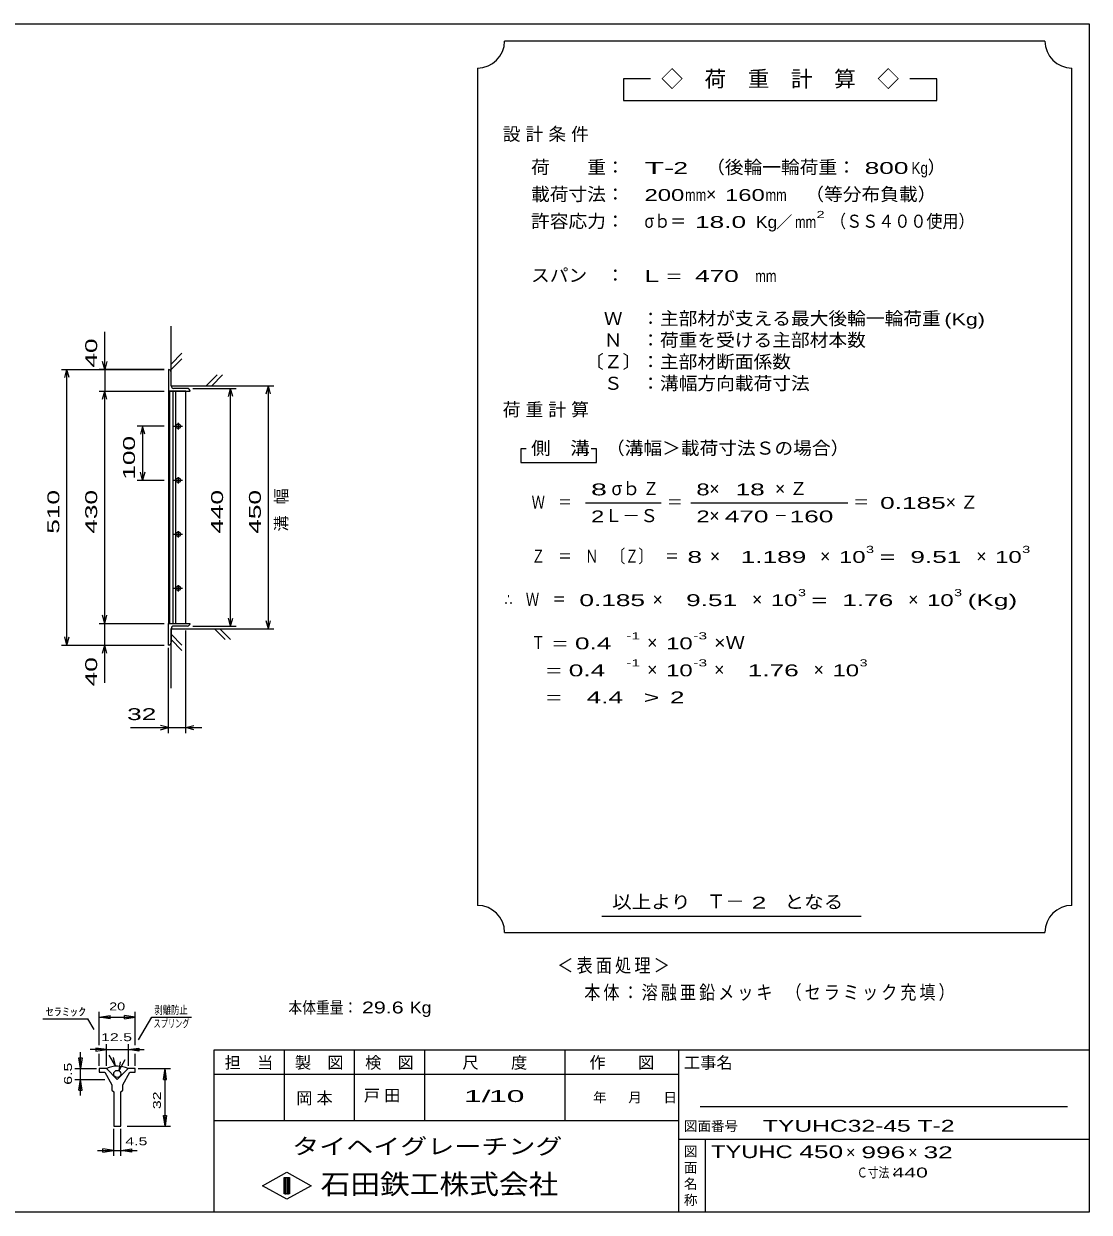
# Model space of a CAD drawing. Units: millimetres, scale not verified. Extents: x -1820 to 1724, y -1285 to 1059.
# Drawn here: x -248 to 1724, y -1141 to 1059 of the extents above; entities that cross this region are included whole.
import ezdxf
from ezdxf.enums import TextEntityAlignment as Align

# ---------------------------------------------------------------- set-up
doc = ezdxf.new("R2010")
doc.units = ezdxf.units.MM
doc.header["$LTSCALE"] = 10
for name, color, linetype, lineweight in [('0_2', 150, 'Continuous', 25), ('16', 3, 'Continuous', 25), ('22', 2, 'Continuous', 25), ('32', 4, 'Continuous', 25)]:
    doc.layers.add(name, color=color, linetype=linetype, lineweight=lineweight)
doc.styles.add('ベクトル', font='')
doc.styles.get('ベクトル').set_extended_font_data('ベクトル')

msp = doc.modelspace()

# ---------------------------------------------------------------- linework, layer by layer
at = {"layer": '0_2'}
for p, q in [((-1736, 1059), (1724, 1059)), ((1724, 1059), (1724, -1141)), ((1724, -841), (104, -841)), ((104, -841), (104, -1141)), ((234, -841), (234, -971)), ((364, -971), (364, -841)), ((494, -841), (494, -971)), ((754, -971), (754, -841)), ((964, -841), (964, -1141)), ((964, -886), (104, -886)), ((1684, -946), (1004, -946)), ((104, -971), (964, -971)), ((964, -1006), (1724, -1006)), ((1014, -1141), (1014, -1006)), ((194, -1092), (239, -1067)), ((234, -1077), (244, -1077)), ((234, -1107), (234, -1077)), ((234, -1077), (236, -1077)), ((236, -1077), (236, -1107)), ((238, -1107), (238, -1077)), ((238, -1077), (240, -1077)), ((239, -1067), (284, -1092)), ((240, -1077), (240, -1107)), ((242, -1107), (242, -1077)), ((242, -1077), (244, -1077)), ((244, -1077), (244, -1107)), ((244, -1077), (244, -1107)), ((239, -1117), (194, -1092)), ((284, -1092), (239, -1117)), ((244, -1107), (234, -1107)), ((236, -1107), (238, -1107)), ((240, -1107), (242, -1107)), ((1724, -1141), (-1736, -1141))]:
    msp.add_line(p, q, dxfattribs=at)
at = {"layer": '16'}
for p, q in [((20, 419), (20, 379)), ((25, 389), (25, 414)), ((20, 379), (60, 379)), ((20, 379), (20, -51)), ((52, 379), (20, 379)), ((22, 379), (22, -51)), ((29, -51), (29, 379)), ((55, 384), (30, 384)), ((33, 379), (33, -51)), ((52, -51), (52, 379)), ((30, 314), (46, 314)), ((40, 317), (36, 317)), ((36, 311), (40, 311)), ((38, 320), (38, 308)), ((38, 220), (38, 208)), ((30, 214), (46, 214)), ((40, 217), (36, 217)), ((36, 211), (40, 211)), ((30, 114), (46, 114)), ((40, 117), (36, 117)), ((36, 111), (40, 111)), ((38, 120), (38, 108)), ((30, 14), (46, 14)), ((40, 17), (36, 17)), ((36, 11), (40, 11)), ((38, 20), (38, 8)), ((20, -51), (60, -51)), ((20, -91), (20, -51)), ((20, -51), (52, -51)), ((25, -61), (25, -86)), ((55, -56), (30, -56))]:
    msp.add_line(p, q, dxfattribs=at)
for centre, radius, start, end in [((20, 414), 5, 0, 90), ((30, 389), 5, 180, 270), ((55, 379), 5, 0, 90), ((36, 314), 3, 90, 270), ((38, 314), 4, 46.6, 133.4), ((38, 314), 4, 226.6, 313.4), ((40, 314), 3, 270, 90), ((36, 214), 3, 90, 270), ((38, 214), 4, 46.6, 133.4), ((38, 214), 4, 226.6, 313.4), ((40, 214), 3, 270, 90), ((36, 114), 3, 90, 270), ((38, 114), 4, 46.6, 133.4), ((38, 114), 4, 226.6, 313.4), ((40, 114), 3, 270, 90), ((36, 14), 3, 90, 270), ((38, 14), 4, 46.6, 133.4), ((38, 14), 4, 226.6, 313.4), ((40, 14), 3, 270, 90), ((30, -61), 5, 90, 180), ((55, -51), 5, 270, 0), ((20, -86), 5, 270, 0)]:
    msp.add_arc(centre, radius, start, end, dxfattribs=at)
at = {"layer": '22', "color": 4}
for p, q in [((1642, 1027), (642, 1027)), ((592, 977), (592, -573)), ((1692, -573), (1692, 977)), ((912, 957), (862, 957)), ((862, 957), (862, 917)), ((1442, 957), (1392, 957)), ((1442, 917), (1442, 957)), ((862, 917), (1442, 917)), ((-98, 419), (-98, 489)), ((25, 389), (25, 499)), ((25, 429), (45, 449)), ((-178, 419), (12, 419)), ((-172, 404), (-168, 419)), ((-164, 404), (-168, 419)), ((-168, -91), (-168, 419)), ((12, 419), (-108, 419)), ((-98, 419), (-102, 434)), ((-94, 434), (-98, 419)), ((-98, 419), (-98, 379)), ((25, 419), (45, 439)), ((90, 389), (110, 409)), ((100, 389), (120, 409)), ((-108, 379), (12, 379)), ((-102, 364), (-98, 379)), ((-94, 364), (-98, 379)), ((-98, -51), (-98, 379)), ((25, 389), (215, 389)), ((65, 384), (145, 384)), ((131, 369), (135, 384)), ((139, 369), (135, 384)), ((135, -56), (135, 384)), ((201, 374), (205, 389)), ((209, 374), (205, 389)), ((205, -61), (205, 389)), ((12, 314), (-38, 314)), ((-28, 314), (-32, 299)), ((-24, 299), (-28, 314)), ((-28, 314), (-28, 214)), ((682, 272), (672, 272)), ((672, 272), (672, 247)), ((812, 272), (802, 272)), ((812, 247), (812, 272)), ((672, 247), (812, 247)), ((-28, 214), (-32, 229)), ((-24, 229), (-28, 214)), ((-38, 214), (12, 214)), ((792, 172), (932, 172)), ((987, 172), (1277, 172)), ((-98, -51), (-102, -36)), ((-98, -51), (-94, -36)), ((135, -56), (131, -41)), ((135, -56), (139, -41)), ((-108, -51), (12, -51)), ((-98, -91), (-98, -51)), ((25, -61), (215, -61)), ((25, -171), (25, -61)), ((52, -254), (52, -64)), ((65, -56), (145, -56)), ((125, -81), (105, -61)), ((135, -81), (115, -61)), ((205, -61), (201, -46)), ((205, -61), (209, -46)), ((-168, -91), (-172, -76)), ((-168, -91), (-164, -76)), ((45, -91), (25, -71)), ((45, -101), (25, -81)), ((-178, -91), (12, -91)), ((-108, -91), (12, -91)), ((-102, -106), (-98, -91)), ((-94, -106), (-98, -91)), ((-98, -161), (-98, -91)), ((20, -254), (20, -96)), ((20, -244), (5, -240)), ((52, -244), (67, -240)), ((-50, -244), (20, -244)), ((5, -248), (20, -244)), ((20, -244), (52, -244)), ((67, -248), (52, -244)), ((52, -244), (82, -244)), ((822, -593), (1302, -593)), ((642, -623), (1642, -623))]:
    msp.add_line(p, q, dxfattribs=at)
for centre, start, end in [((592, 1027), 270, 0), ((1692, 1027), 180, 270), ((592, -623), 0, 90), ((1692, -623), 90, 180)]:
    msp.add_arc(centre, 50, start, end, dxfattribs=at)
at = {"layer": '32'}
for p, q in [((-108, -832), (-108, -770)), ((-41.33, -832), (-41.33, -770)), ((-212.33, -783), (-129, -783)), ((-117.33, -803), (-129, -783)), ((-108, -780), (-88, -777)), ((-88, -783), (-108, -780)), ((-108, -780), (-41.33, -780)), ((-88, -783), (-88, -777)), ((-41.33, -780), (-61.33, -777)), ((-61.33, -783), (-61.33, -777)), ((-61.33, -783), (-41.33, -780)), ((-35.33, -821.67), (-11, -779.67)), ((-11, -779.67), (62.34, -779.67)), ((-94.67, -870), (-94.67, -830)), ((-54.67, -830), (-54.67, -870)), ((-143, -875), (-146, -855)), ((-146, -855), (-140, -855)), ((-143, -875), (-143, -845)), ((-140, -855), (-143, -875)), ((-94.67, -840), (-124.67, -840)), ((-94.67, -840), (-114.67, -837)), ((-114.67, -837), (-114.67, -843)), ((-114.67, -843), (-94.67, -840)), ((-108, -870), (-108, -848)), ((-94.67, -840), (-54.67, -840)), ((-78, -870), (-89.67, -850)), ((-78, -870), (-81.67, -854.33)), ((-54.67, -840), (-34.67, -837)), ((-34.67, -843), (-54.67, -840)), ((-54.67, -840), (-24.67, -840)), ((-41.33, -870), (-41.33, -848)), ((-34.67, -837), (-34.67, -843)), ((-153, -875), (-113, -875)), ((-143, -895), (-143, -875)), ((-108, -875), (-108, -881.67)), ((-94.67, -875), (-108, -875)), ((-74.67, -895), (-94.67, -875)), ((-54.67, -875), (-74.67, -895)), ((-71.33, -878.33), (-60, -858.33)), ((-71.33, -878.33), (-69, -862.33)), ((-41.33, -875), (-54.67, -875)), ((-41.33, -881.67), (-41.33, -875)), ((-36.33, -875), (23.67, -875)), ((10.67, -895), (13.67, -875)), ((16.67, -895), (13.67, -875)), ((13.67, -981.67), (13.67, -875)), ((-153, -895), (-98, -895)), ((-146, -915), (-143, -895)), ((-140, -915), (-143, -895)), ((-143, -925), (-143, -895)), ((-108, -881.67), (-98, -881.67)), ((-98, -881.67), (-84.67, -905)), ((-64.67, -905), (-51.33, -881.67)), ((-51.33, -881.67), (-41.33, -881.67)), ((10.67, -895), (16.67, -895)), ((-146, -915), (-140, -915)), ((-84.67, -905), (-84.67, -915)), ((-84.67, -915), (-81.33, -918.33)), ((-81.33, -918.33), (-81.33, -981.67)), ((-68, -918.33), (-64.67, -915)), ((-68, -981.67), (-68, -918.33)), ((-64.67, -915), (-64.67, -905)), ((13.67, -981.67), (10.67, -961.67)), ((10.67, -961.67), (16.67, -961.67)), ((16.67, -961.67), (13.67, -981.67)), ((-81.33, -981.67), (-68, -981.67)), ((-81.33, -1036.67), (-81.33, -986.67)), ((-68, -1036.67), (-68, -986.67)), ((-56.33, -981.67), (23.67, -981.67)), ((-111.33, -1026.67), (-81.33, -1026.67)), ((-81.33, -1026.67), (-101.33, -1023.67)), ((-101.33, -1029.67), (-101.33, -1023.67)), ((-101.33, -1029.67), (-81.33, -1026.67)), ((-81.33, -1026.67), (-68, -1026.67)), ((-68, -1026.67), (-48, -1023.67)), ((-48, -1029.67), (-68, -1026.67)), ((-68, -1026.67), (-38, -1026.67)), ((-48, -1029.67), (-48, -1023.67))]:
    msp.add_line(p, q, dxfattribs=at)
msp.add_circle((-74.67, -885), 6.67, dxfattribs=at)
msp.add_arc((-75, -920.68), 50, 66, 113, dxfattribs=at)

# ---------------------------------------------------------------- texts
at = {"layer": '0_2', "style": 'ベクトル'}
for s, height, p in [('担\u3000当', 21.99, (124, -864)), ('製\u3000図', 21.99, (254, -864)), ('検\u3000図', 21.99, (384, -864)), ('尺\u3000\u3000度', 21.99, (564, -864)), ('作\u3000\u3000図', 21.99, (799, -864)), ('工事名', 21.99, (974, -864)), ('年', 18.33, (806, -928.5)), ('月', 18.33, (871, -928.5)), ('日', 18.33, (936, -928.5)), ('図面番号', 18.33, (974, -981.5)), ('図', 18.33, (974, -1028.5)), ('面', 18.33, (974, -1058.5)), ('名', 18.33, (974, -1088.5)), ('称', 18.33, (974, -1118.5))]:
    msp.add_text(s, height=height, dxfattribs=at).set_placement(p, align=Align.MIDDLE_LEFT)
at = {"layer": '0_2', "color": 222, "style": 'ベクトル'}
for s, height, width, p in [('タイヘイグレーチング', 29.33, 1.25, (249, -1019)), ('石田鉄工株式会社', 36.66, 1.1, (301.5, -1089))]:
    msp.add_text(s, height=height, dxfattribs=dict(at, width=width)).set_placement(p, align=Align.MIDDLE_LEFT)
at = {"layer": '22', "style": 'ベクトル'}
for s, height, p in [('◇\u3000荷\u3000重\u3000計\u3000算\u3000◇', 29.33, (932, 957)), ('）', 24.19, (1425, 793.5)), ('×', 24.19, (1015, 743.5)), ('／', 21.99, (1144.5, 692)), ('σｂ', 24.19, (840, 198.5)), ('×', 24.19, (1021, 198.5)), ('Ｌ－Ｓ', 24.19, (827, 148.5)), ('×', 24.19, (1021, 148.5)), ('×', 24.19, (1022, 73.5)), ('×', 24.19, (1226, 73.5)), ('×', 24.19, (1515, 73.5)), ('×', 24.19, (916, -6.5)), ('×', 24.19, (1100, -6.5)), ('×', 24.19, (1389, -6.5)), ('×', 24.19, (906, -86.5)), ('×', 24.19, (906, -136.5)), ('×', 24.19, (1030, -136.5)), ('×', 24.19, (1214, -136.5)), ('Ｔ－', 25.66, (1016, -565.5)), ('×', 21.99, (1274, -1030)), ('×', 21.99, (1389, -1030))]:
    msp.add_text(s, height=height, dxfattribs=at).set_placement(p, align=Align.MIDDLE_LEFT)
for s, height, width, p in [('荷\u3000\u3000重：\u3000', 24.19, 1.05, (691, 793.5)), ('T-', 21.99, 2, (901, 792)), (' 2 ', 21.99, 1.65, (941, 792)), ('（後輪一輪荷重：', 24.19, 1.05, (1015, 793.5)), (' 800', 21.99, 1.65, (1295, 792)), ('Kg', 21.99, 0.85, (1395, 792)), ('載荷寸法：\u3000', 24.19, 1.05, (691, 743.5)), ('200', 21.99, 1.5, (901, 742)), ('mm', 21.99, 0.8, (976, 742)), ('160', 21.99, 1.5, (1050, 742)), ('mm', 21.99, 0.8, (1125, 742)), ('\u3000（等分布負載）', 24.19, 1.05, (1164, 743.5)), ('許容応力：\u3000', 24.19, 1.05, (691, 693.5)), ('σｂ＝', 24.19, 0.9, (901, 693.5)), ('2', 13.2, 1.5, (1219.5, 706)), ('（ＳＳ４００使用）', 24.19, 0.9, (1244.5, 693.5)), (' 18.0', 21.99, 1.65, (981, 692)), ('Kg', 21.99, 1.1, (1107, 692)), ('mm', 21.99, 0.8, (1179.5, 692)), ('スパン\u3000：\u3000', 24.19, 1.05, (691, 593.5)), ('L = ', 21.99, 1.65, (901, 592)), (' 470 ', 21.99, 1.65, (981, 592)), ('mm', 21.99, 0.8, (1106, 592)), ('\u3000Ｗ\u3000：主部材が支える最大後輪一輪荷重', 24.19, 1.05, (791, 513.5)), ('(Kg)', 21.99, 1.35, (1456, 512)), ('\u3000Ｎ\u3000：荷重を受ける主部材本数', 24.19, 1.05, (791, 473.5)), ('〔Ｚ〕：主部材断面係数', 24.19, 1.05, (791, 433.5)), ('\u3000Ｓ\u3000：溝幅方向載荷寸法', 24.19, 1.05, (791, 393.5)), ('側\u3000溝', 24.19, 1.1, (691, 273.5)), ('\u3000（溝幅＞載荷寸法Ｓの場合）', 24.19, 1.05, (795, 273.5)), ('8', 21.99, 1.8, (802, 197)), ('Ｚ', 24.19, 0.9, (898, 198.5)), ('8', 21.99, 1.5, (997, 197)), (' 18 ', 21.99, 1.65, (1056, 197)), ('Ｗ\u3000＝', 24.19, 0.75, (692, 173.5)), ('＝', 24.19, 0.9, (942, 173.5)), ('＝', 24.19, 0.9, (1287, 173.5)), ('0.185', 21.99, 1.65, (1337, 172)), ('2', 21.99, 1.5, (802, 147)), ('2', 21.99, 1.5, (997, 147)), (' 470 ', 21.99, 1.65, (1036, 147)), (' 160 ', 21.99, 1.65, (1156, 147)), ('－', 24.19, 0.75, (1141, 148.5)), ('Ｚ\u3000＝\u3000Ｎ\u3000〔Ｚ〕\u3000＝', 24.19, 0.75, (692, 73.5)), ('3', 13.2, 1.5, (1311, 86)), ('3', 13.2, 1.5, (1600, 86)), (' 8 ', 21.99, 1.65, (967, 72)), ('  1.189', 21.99, 1.65, (1052, 72)), ('10', 21.99, 1.5, (1261, 72)), ('=', 21.99, 1.7, (1336, 72)), ('  9.51', 21.99, 1.65, (1366, 72)), ('10', 21.99, 1.5, (1550, 72)), ('∴\u3000Ｗ\u3000＝', 24.19, 0.75, (642, -6.5)), (' 0.185', 21.99, 1.65, (767, -8)), ('  9.51', 21.99, 1.65, (951, -8)), ('10', 21.99, 1.5, (1135, -8)), ('3', 13.2, 1.5, (1185, 6)), ('  1.76', 21.99, 1.65, (1240, -8)), ('10', 21.99, 1.5, (1424, -8)), ('3', 13.2, 1.5, (1474, 6)), ('(Kg)', 21.99, 1.65, (1499, -8)), ('=', 21.99, 1.7, (1210, -8)), ('Ｔ', 24.19, 0.75, (692, -86.5)), (' = 0.4', 21.99, 1.65, (717, -88)), ('-1', 13.2, 1.65, (867, -74)), ('10', 21.99, 1.5, (941, -88)), ('-3', 13.2, 1.65, (991, -74)), ('×Ｗ', 24.19, 1.1, (1030, -86.5)), ('  = 0.4', 21.99, 1.65, (692, -138)), ('-1', 13.2, 1.65, (867, -124)), ('10', 21.99, 1.5, (941, -138)), ('-3', 13.2, 1.65, (991, -124)), ('  1.76', 21.99, 1.65, (1065, -138)), ('10', 21.99, 1.5, (1249, -138)), ('3', 13.2, 1.5, (1299, -124)), ('  =', 21.99, 1.65, (692, -188)), ('  4.4', 21.99, 1.65, (767, -188)), ('>', 21.99, 1.7, (899.5, -188)), (' 2 ', 21.99, 1.65, (934.5, -188)), (' 32 ', 21.99, 1.65, (-70, -219)), ('以上より\u3000', 24.19, 1.1, (841, -566.5)), (' 2 ', 21.99, 1.65, (1086, -568)), ('となる', 24.19, 1.1, (1160, -566.5)), ('本体重量：', 21.99, 0.85, (242, -762)), (' 29.6', 21.99, 1.35, (367, -762)), ('Kg', 21.99, 1.1, (467, -762)), ('1/', 21.99, 2, (567, -926)), (' 10 ', 21.99, 2, (597, -926)), ('TYUHC32-45 T-2', 21.99, 1.55, (1120, -981)), ('TYUHC', 23.46, 1.4, (1024, -1029)), (' 450 ', 23.46, 1.55, (1174, -1029)), (' 996 ', 21.99, 1.65, (1289, -1030)), (' 32 ', 21.99, 1.65, (1404, -1030)), ('Ｃ寸法：', 18.33, 0.8, (1294, -1067.5)), (' 440 ', 18.33, 1.6, (1349, -1067.5))]:
    msp.add_text(s, height=height, dxfattribs=dict(at, width=width)).set_placement(p, align=Align.MIDDLE_LEFT)
at = {"layer": '22', "style": 'ベクトル', "width": 1.65}
for s, p in [(' 40 ', (-123, 409)), (' 100 ', (-53, 201.5)), (' 510 ', (-193, 101.5)), (' 430 ', (-123, 101.5)), (' 440 ', (110, 101.5)), (' 450 ', (180, 101.5)), (' 40 ', (-123, -181))]:
    msp.add_text(s, height=21.99, rotation=90, dxfattribs=at).set_placement(p, align=Align.MIDDLE_LEFT)
at = {"layer": '22', "attachment_point": 4, "style": 'ベクトル'}
for s, insert, char_height in [('\\T1.28;設計条件', (638.5, 853.5), 24.19), ('\\T1.28;荷重計算', (638.5, 343.5), 24.19), ('\\T1.42;×Ｚ', (1142.5, 198.5), 24.19), ('\\T1.42;×Ｚ', (1458.5, 173.5), 24.19), ('\\T1.2;\\W0.85;＜表面処理＞', (739.5, -685.5), 25.66), ('\\T1.19;\\W0.85;本体：溶融亜鉛メッキ', (789.5, -735.5), 25.66), ('\\T1.19;\\W0.85;（セラミック充填）', (1162, -735.5), 25.66), ('\\T1.25;岡本\u3000', (256.5, -931), 21.99), ('\\T1.25;戸田\u3000', (381.5, -926), 21.99)]:
    msp.add_mtext(s, dxfattribs=dict(at, insert=insert, char_height=char_height))
at = {"layer": '22', "insert": (230, 119), "char_height": 21.99, "attachment_point": 4, "rotation": 90, "style": 'ベクトル'}
msp.add_mtext('\\T1.67;溝幅', dxfattribs=at)
at = {"layer": '32', "color": 2, "style": 'ベクトル'}
for s, width, p in [('ｾﾗﾐｯｸ', 1.5, (-207.33, -770)), ('20', 1.35, (-89.67, -760)), ('剥離防止', 0.75, (-6, -766.67)), ('スプリング', 0.65, (-7.66, -791.67)), ('12.5', 1.5, (-104.67, -817)), (' 4.5 ', 1.5, (-68, -1009.67))]:
    msp.add_text(s, height=14.66, dxfattribs=dict(at, width=width)).set_placement(p, align=Align.MIDDLE_LEFT)
at = {"layer": '32', "color": 2, "style": 'ベクトル', "width": 1.5}
for s, p in [('6.5', (-166, -905)), (' 32 ', (-1.33, -958.33))]:
    msp.add_text(s, height=14.66, rotation=90, dxfattribs=at).set_placement(p, align=Align.MIDDLE_LEFT)

doc.saveas('drawing.dxf')
